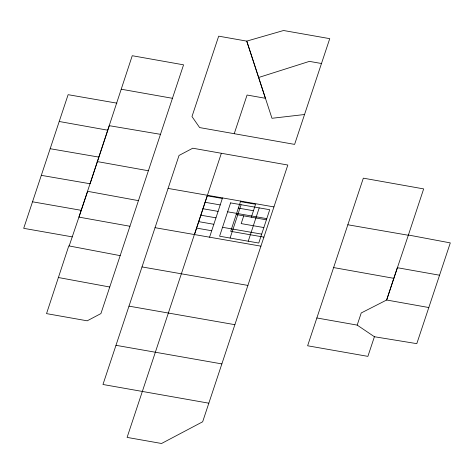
<?xml version="1.0" encoding="UTF-8"?>
<svg xmlns="http://www.w3.org/2000/svg" width="474" height="474" viewBox="0 0 474 474"><rect width="100%" height="100%" fill="white"/><g stroke="black" fill="none" stroke-linecap="round" stroke-linejoin="round"><path stroke-width="0.71" d="M120.177 255.64L68.795 245.882L46.535 313.622L87.204 320.815L100.915 313.587L183.568 64.831L132.246 55.719L90.084 183.758L41.321 175.35M160.467 134.332L109.298 125.687L78.951 217.116L129.947 226.258M194.47 234.559L207.227 195.833L222.336 198.47M209.579 237.201L222.513 197.931M240.65 201.094L230.69 231.33L263.911 237.124M230.103 238.049L241.082 204.721M243.731 215.86L241.177 223.604L263.846 227.561M251.333 217.187L255.581 204.276L240.472 201.64M248.24 241.213L259.219 207.89M393.823 278.327L386.648 300.012L361.229 312.959L357.189 325.105L374.407 336.736L416.8 343.65L450.3 242.901L408.398 235.015L393.823 278.327L333.619 267.567M408.398 235.015L423.661 188.901L363.333 178.159L307.62 345.777L367.889 356.371L374.407 336.736M221.352 153.274L127.097 437.401L161.551 443.492L202.665 421.783L287.825 165.035L192.77 148.214L179.036 155.448L102.965 384.491L208.821 403.184M234.233 133.698L247.067 95.025L265.422 98.296L246.753 41.12L218.686 36.16L191.982 116.545L199.625 127.577L294.609 144.392L329.744 38.655L283.565 30.508L246.753 41.12L271.975 118.287L304.551 114.512M69.163 245.947L87.678 191.33L138.432 200.638M258.62 77.505L309.398 61.377L321.485 63.51M50.179 148.718L98.681 157.072M116.912 103.16L68.12 94.682L23.7 228.332L72.244 236.87M347.839 224.771L408.179 235.228M168.08 188.415L273.954 206.913M205.1 202.285L220.209 204.922M238.345 208.092L253.46 210.729M227.638 211.807L266.785 218.638M202.973 208.744L218.081 211.38M236.218 214.544L266.4 219.818M200.846 215.196L215.96 217.833M198.719 221.648L213.833 224.291M222.537 227.295L261.684 234.132M196.592 228.107L211.706 230.743M32.528 201.794L81.238 210.326M155.045 227.686L260.913 246.154M247.908 285.413L141.999 266.927M128.975 306.139L234.873 324.684M115.97 345.315L221.856 363.914M121.308 89.231L172.441 98.302M316.845 317.965L357.189 325.105M439.552 275.216L397.36 267.709L386.648 300.012L428.81 307.531M59.232 121.492L107.746 130.202M97.152 161.551L148.374 170.758M58.237 277.491L109.761 287.013M230.577 202.89L219.598 236.212L258.745 243.049L269.724 209.721L230.577 202.89"/></g></svg>
